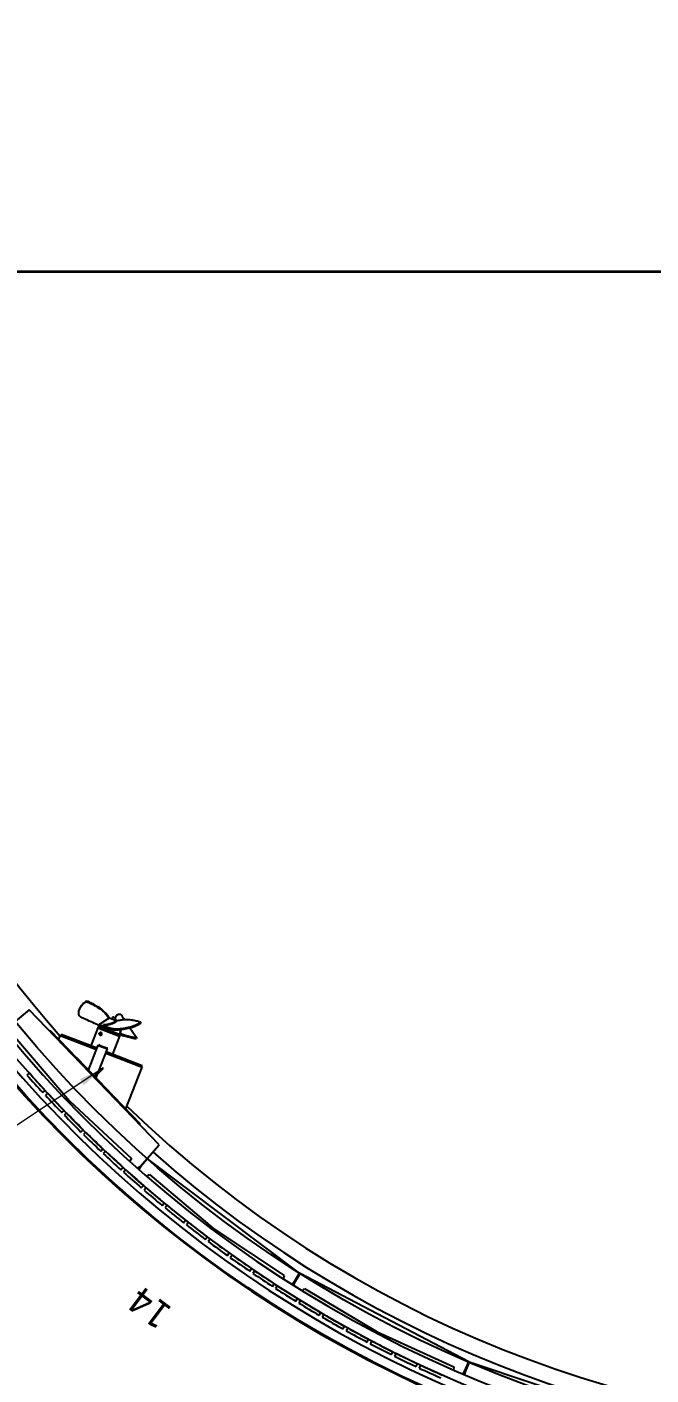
# Model space of a CAD drawing. Header units: millimetres. Extents: x -360063 to 84100, y -179792 to 59400.
# Drawn here: x 39446 to 46299, y 8131 to 22949 of the extents above; entities that cross this region are included whole.
import ezdxf

# ---------------------------------------------------------------- set-up
doc = ezdxf.new("R2010")
doc.units = ezdxf.units.MM
doc.header["$LTSCALE"] = 100
doc.layers.add('4003-AREA-05_F-Foundation', color=7, linetype='Continuous', lineweight=25, true_color=0xadadad)
for name, color, linetype, lineweight in [('4003-AREA-05_T-Tank', 7, 'Continuous', 25), ('Sketch Geometry', 7, 'Continuous', 18), ('Symbol', 7, 'Continuous', 18), ('Visible', 7, 'Continuous', 25)]:
    doc.layers.add(name, color=color, linetype=linetype, lineweight=lineweight)
doc.styles.add('Text Style175', font='tahoma.ttf')
doc.styles.add('Title', font='arial.ttf')
doc.dimstyles.new('Default - Method 2a$7', dxfattribs={"dimscale": 100, "dimtxt": 3, "dimasz": 2.5, "dimexe": 3, "dimexo": 0.5, "dimgap": 0.7, "dimtad": 0, "dimtoh": 1, "dimdec": 1, "dimrnd": 1e-08, "dimtxsty": 'Title', "dimcen": 0.09, "dimdle": 10, "dimclrd": 256, "dimclre": 256, "dimclrt": 7, "dimazin": 2, "dimtfac": 0.833333, "dimtdec": 1, "dimtmove": 0, "dimatfit": 3, "dimfxl": 1, "dimtolj": 1, "dimlwd": -1, "dimlwe": -1, "dimarcsym": 0})

msp = doc.modelspace()

# ---------------------------------------------------------------- linework, layer by layer
at = {"layer": '4003-AREA-05_F-Foundation'}
msp.add_circle((49408.48, 20262.41), 13475, dxfattribs=at)
at = {"layer": '4003-AREA-05_T-Tank'}
msp.add_circle((49408.48, 20262.41), 13032, dxfattribs=at)
at = {"layer": 'Sketch Geometry', "color": 1, "lineweight": 35, "true_color": 0xff0000}
msp.add_line((17485.37, 20262.41), (49408.48, 20262.41), dxfattribs=at)
at = {"layer": 'Sketch Geometry'}
for radius in [13475, 13032]:
    msp.add_circle((49408.48, 20262.41), radius, dxfattribs=at)
at = {"layer": 'Visible'}
for p, q in [((39470.69, 12145.66), (39315.29, 12018.73)), ((40897.08, 10660.46), (39470.69, 12145.66)), ((40018.84, 12140.28), (40020.76, 12146.86)), ((40328.35, 12042.13), (40235.12, 11979.61)), ((40342.8, 12051.82), (40342.8, 12051.82)), ((40343.33, 12051.99), (40343.34, 12051.99)), ((40346.69, 12053), (40347.56, 12055.97)), ((40346.69, 12053), (40348.88, 12052.01)), ((40347.56, 12055.97), (40348.66, 12059.74)), ((40351.25, 12054.31), (40347.56, 12055.97)), ((40352.84, 12055.98), (40432.74, 12025.06)), ((40379.16, 12047.61), (40377.47, 12046.45)), ((40383.86, 12059.74), (40379.16, 12047.61)), ((40379.16, 12047.61), (40414.23, 12034.04)), ((40396.79, 12065.46), (40413.21, 12059.1)), ((40418.92, 12046.17), (40414.23, 12034.04)), ((40414.23, 12034.04), (40414.69, 12032.04)), ((40421.34, 12014.74), (40421.34, 12014.74)), ((40422.95, 12015.93), (40422.95, 12015.93)), ((40431.51, 12023.65), (40426.83, 12025.06)), ((40433.43, 12087.45), (40439.52, 12092.46)), ((40694.85, 12001.54), (40694.26, 12009.15)), ((39692.08, 11915.14), (39699.29, 11922.06)), ((39701.71, 11919.55), (39699.29, 11922.06)), ((39701.71, 11919.55), (39994.34, 11614.85)), ((39795.62, 11821.77), (39811.51, 11862.84)), ((39811.51, 11862.84), (40210.66, 11708.36)), ((39821.59, 11875.02), (39816.17, 11861.04)), ((40216.08, 11722.35), (39821.59, 11875.02)), ((40222.18, 11947.31), (40145.67, 11749.6)), ((40222.18, 11947.31), (40462.79, 11854.19)), ((40223.61, 11951), (40222.36, 11947.78)), ((40242.12, 11959.44), (40224.03, 11951.44)), ((40233.24, 11977.27), (40228.68, 11965.49)), ((40228.68, 11965.49), (40470.22, 11872.01)), ((40229.14, 11964.46), (40228.68, 11965.49)), ((40469.19, 11871.56), (40229.14, 11964.46)), ((40241.76, 11962.99), (40241.16, 11970.75)), ((40245.49, 11874.5), (40247.63, 11873.67)), ((40246.57, 11872.68), (40247.9, 11872.17)), ((40250.37, 11866.7), (40247.71, 11867.73)), ((40247.9, 11873.67), (40255.41, 11876.63)), ((40250.63, 11892.87), (40252.77, 11892.04)), ((40258.03, 11886.18), (40252.91, 11891.95)), ((40254.37, 11892.82), (40255.7, 11892.31)), ((40255.72, 11877), (40258.11, 11885.72)), ((40261.2, 11894.68), (40258.54, 11895.71)), ((40462.79, 11854.19), (40386.27, 11656.48)), ((40456.21, 11876.58), (40464.2, 11858.49)), ((40464.22, 11857.88), (40462.97, 11854.66)), ((40468.38, 11889.34), (40469.24, 11889)), ((40469.19, 11871.56), (40470.22, 11872.01)), ((40471.3, 11874.8), (40470.22, 11872.01)), ((39310.81, 11847.26), (39913.42, 11143.3)), ((40122.73, 11481.16), (40228.71, 11754.99)), ((40239.9, 11750.66), (40228.71, 11754.99)), ((40230.45, 11463.03), (40328.5, 11716.38)), ((40231.51, 11753.91), (40233.67, 11759.51)), ((40242.07, 11756.26), (40233.67, 11759.51)), ((40239.9, 11750.66), (40317.3, 11720.71)), ((40242.07, 11756.26), (40319.47, 11726.3)), ((40328.5, 11716.38), (40317.3, 11720.71)), ((40327.86, 11723.05), (40319.47, 11726.3)), ((40325.7, 11717.46), (40327.86, 11723.05)), ((40649.71, 11835.95), (40643.62, 11830.94)), ((39998.85, 11610.16), (39994.34, 11614.85)), ((39998.85, 11610.16), (40390.27, 11202.6)), ((40310.45, 11669.75), (40709.6, 11515.27)), ((40710.35, 11531.06), (40315.86, 11683.73)), ((39472.15, 11451.75), (39445.93, 11428.56)), ((40187.08, 11421.38), (40183.48, 11417.92)), ((40187.08, 11421.38), (40190.69, 11424.84)), ((40190.4, 11410.7), (40194.01, 11414.17)), ((40190.69, 11424.84), (40256.79, 11488.33)), ((40197.62, 11417.63), (40190.69, 11424.84)), ((40197.62, 11417.63), (40194.01, 11414.17)), ((40263.72, 11481.11), (40197.62, 11417.63)), ((40204.51, 11396.01), (40221.91, 11440.96)), ((40277.24, 11507.97), (40256.79, 11488.33)), ((40263.72, 11481.11), (40284.17, 11500.75)), ((40277.24, 11507.97), (40284.17, 11500.75)), ((40531.63, 11055.41), (40709.6, 11515.27)), ((40710.35, 11531.06), (40704.94, 11517.07)), ((39620.95, 11235.03), (39646.65, 11258.8)), ((39673.81, 11229.44), (39648.12, 11205.67)), ((39913.42, 11143.3), (40592.48, 10512.76)), ((40394.78, 11197.9), (40390.27, 11202.6)), ((40394.78, 11197.9), (40687.41, 10893.21)), ((39827.47, 11016.15), (39852.62, 11040.49)), ((39880.44, 11011.75), (39855.29, 10987.41)), ((40038.87, 10801.98), (40063.47, 10826.89)), ((40689.83, 10890.69), (40682.62, 10883.76)), ((40689.83, 10890.69), (40687.41, 10893.21)), ((40091.93, 10798.78), (40067.34, 10773.88)), ((40255.07, 10592.65), (40279.09, 10618.11)), ((40308.18, 10590.65), (40284.16, 10565.2)), ((40763.99, 10510.31), (40897.08, 10660.46)), ((40475.94, 10388.26), (40499.38, 10414.25)), ((40529.08, 10387.46), (40505.64, 10361.47)), ((40592.48, 10512.76), (40575.71, 10480.05)), ((40660.26, 10404.36), (40687.48, 10423.95)), ((40691.97, 10419.97), (40675.8, 10390.6)), ((40687.48, 10423.95), (40763.99, 10510.31)), ((40768.48, 10506.33), (40691.97, 10419.97)), ((42440.4, 9249.84), (40768.48, 10506.33)), ((40761.12, 10315.78), (40791.57, 10336.36)), ((40791.57, 10336.36), (41499.3, 9738.19)), ((40701.37, 10188.91), (40724.22, 10215.42)), ((40754.52, 10189.31), (40731.67, 10162.8)), ((40931.25, 9994.71), (40953.49, 10021.73)), ((40984.38, 9996.31), (40962.13, 9969.29)), ((41165.46, 9805.75), (41187.08, 9833.27)), ((41218.54, 9808.55), (41196.91, 9781.03)), ((41403.88, 9622.13), (41424.88, 9650.13)), ((41499.3, 9738.19), (42270.72, 9224.75)), ((41456.88, 9626.13), (41435.88, 9598.13)), ((41646.39, 9443.95), (41666.75, 9472.42)), ((41699.28, 9449.15), (41678.92, 9420.68)), ((41892.86, 9271.29), (41912.57, 9300.21)), ((41945.63, 9277.69), (41925.91, 9248.76)), ((42270.72, 9224.75), (42259.42, 9189.77)), ((42378.73, 9152.33), (42440.4, 9249.84)), ((42445.47, 9246.63), (42383.81, 9149.12)), ((44297.31, 8274.64), (42445.47, 9246.63)), ((42143.17, 9104.25), (42162.23, 9133.61)), ((42195.78, 9111.84), (42176.73, 9082.48)), ((42355.02, 9128.63), (42378.73, 9152.33)), ((42383.81, 9149.12), (42372.56, 9117.54)), ((42468.78, 9057.37), (42495.53, 9082.57)), ((42495.53, 9082.57), (43290.06, 8605.68)), ((42397.2, 8942.91), (42415.58, 8972.69)), ((42449.62, 8951.68), (42431.24, 8921.9)), ((42654.8, 8787.35), (42672.51, 8817.54)), ((42707.01, 8797.3), (42689.31, 8767.11)), ((42915.86, 8637.65), (42932.88, 8668.23)), ((42967.83, 8648.78), (42950.81, 8618.2)), ((43290.06, 8605.68), (44133.85, 8222.65)), ((43180.23, 8493.89), (43196.56, 8524.85)), ((43231.94, 8506.19), (43215.61, 8475.23)), ((43447.78, 8356.14), (43463.4, 8387.46)), ((43499.2, 8369.61), (43483.58, 8338.29)), ((43718.38, 8224.47), (43733.29, 8256.14)), ((43769.48, 8239.1), (43754.57, 8207.43)), ((44133.85, 8222.65), (44128.31, 8186.31)), ((44232.48, 8141.3), (44252.08, 8168.5)), ((44257.6, 8166.14), (44251.57, 8133.16)), ((44252.08, 8168.5), (44297.31, 8274.64)), ((44302.83, 8272.28), (44257.6, 8166.14)), ((46286.61, 7609.95), (44302.83, 8272.28))]:
    msp.add_line(p, q, dxfattribs=at)
for centre, radius, start, end in [((49408.48, 20262.41), 13485, 5.18567, 142.383326), ((49408.48, 20262.41), 13280, 199.616559, 192.471131), ((49408.48, 20262.41), 13371, 4.920734, 142.675841), ((49408.48, 20262.41), 13180, 199.64567, 192.458408), ((49408.48, 20262.41), 12760, 92.147566, 221.208477), ((49408.48, 20262.41), 13485, 198.682743, 4.028101), ((49408.48, 20262.41), 13371, 197.858958, 4.19894), ((40351.03, 12051.32), 5, 68.842966, 121.457836), ((40393.18, 12056.13), 10, 68.842966, 158.842966), ((40409.6, 12049.78), 10, 338.842966, 68.842966), ((40222.83, 11947.6), 0.5, 158.842966, 248.842966), ((40224.35, 11950.71), 0.8, 113.842966, 158.842966), ((40237.9, 11975.46), 5, 123.842966, 158.842966), ((40462.5, 11854.84), 0.5, 248.842966, 338.842966), ((40463.47, 11858.17), 0.8, 338.842966, 23.842966), ((49408.48, 20262.41), 13315, 221.56359, 222.68643), ((49408.48, 20262.41), 13280, 221.563817, 222.686203), ((49408.48, 20262.41), 13315, 222.858554, 223.981394), ((49408.48, 20262.41), 13280, 222.858781, 223.981167), ((49408.48, 20262.41), 13315, 224.153518, 225.276358), ((49408.48, 20262.41), 13280, 224.153745, 225.276131), ((49408.48, 20262.41), 12760, 225.990525, 313.522551), ((49408.48, 20262.41), 13315, 225.448482, 226.571322), ((49408.48, 20262.41), 13280, 225.448709, 226.571095), ((49408.48, 20262.41), 13315, 226.743446, 227.866286), ((49408.48, 20262.41), 13280, 226.743673, 227.866059), ((49408.48, 20262.41), 12935, 228.445479, 311.554526), ((49408.48, 20262.41), 13280, 228.038637, 229.161023), ((49408.48, 20262.41), 13315, 228.03841, 229.16125), ((49408.48, 20262.41), 13315, 229.333374, 230.456214), ((49408.48, 20262.41), 13280, 229.333601, 230.455987), ((49408.48, 20262.41), 13315, 230.628338, 231.751178), ((49408.48, 20262.41), 13280, 230.628565, 231.750951), ((49408.48, 20262.41), 13315, 231.923302, 233.046142), ((49408.48, 20262.41), 13280, 231.923529, 233.045915), ((49408.48, 20262.41), 13315, 233.218266, 234.341106), ((49408.48, 20262.41), 13280, 233.218493, 234.340879), ((49408.48, 20262.41), 13315, 234.51323, 235.63607), ((49408.48, 20262.41), 13280, 234.513457, 235.635843), ((49408.48, 20262.41), 13315, 235.808194, 236.931034), ((49408.48, 20262.41), 13280, 235.808421, 236.930807), ((49408.48, 20262.41), 13315, 237.103158, 238.225998), ((49408.48, 20262.41), 13280, 237.103385, 238.225771), ((49408.48, 20262.41), 13315, 238.398122, 239.520962), ((49408.48, 20262.41), 13280, 238.398349, 239.520735), ((49408.48, 20262.41), 13315, 239.693086, 240.815926), ((49408.48, 20262.41), 13280, 239.693313, 240.815699), ((49408.48, 20262.41), 13315, 240.98805, 242.11089), ((49408.48, 20262.41), 13280, 240.988277, 242.110663), ((49408.48, 20262.41), 13315, 242.283014, 243.405854), ((49408.48, 20262.41), 13280, 242.283241, 243.405627), ((49408.48, 20262.41), 13315, 243.577978, 244.700818), ((49408.48, 20262.41), 13280, 243.578205, 244.700591), ((49408.48, 20262.41), 13315, 244.872942, 245.995782), ((49408.48, 20262.41), 13280, 244.873169, 245.995555)]:
    msp.add_arc(centre, radius, start, end, dxfattribs=at)
msp.add_ellipse((40247.01, 11884.09), major_axis=(2.82, 7.29), ratio=0.82119894, dxfattribs=at)
for centre, major_axis, ratio, start_param, end_param in [((40247.81, 11874.14), (-0.18, -0.466), 0.82119894, 0, 0.64701092), ((40251.8, 11882.24), (3.9, 10.07), 0.82119894, 3.14159265, 6.28318531), ((40255.79, 11880.69), (-5.41, -13.99), 0.82119894, 0, 3.14159265), ((40252.59, 11891.58), (0.18, 0.466), 0.82119894, 5.88299867, 6.28318531), ((40255.32, 11877.09), (-0.18, -0.466), 0.82119894, 0.64701092, 1.69420847), ((40257.71, 11885.81), (-0.18, -0.466), 0.82119894, 1.69420847, 2.74140602), ((40428.85, 12009.84), (-33.97, 126.48), 0.24577686, 3.38629445, 3.79476332)]:
    msp.add_ellipse(centre, major_axis=major_axis, ratio=ratio, start_param=start_param, end_param=end_param, dxfattribs=at)
for points, knots in [([(40017.69, 12085.97), (40014.73, 12098.37), (40013.87, 12110.53), (40016.64, 12134.72), (40020.18, 12146.64), (40031.6, 12170.48), (40039.47, 12182.28), (40059.4, 12205.52), (40071.4, 12216.85), (40085.27, 12227.69)], [-30.5082712, -30.5082712, -30.5082712, -30.5082712, -22.80332514, -22.80332514, -15.24216185, -15.24216185, -7.63517642, -7.63517642, -0.00000263, -0.00000263, -0.00000263, -0.00000263]), ([(40087.21, 12234.32), (40073.3, 12223.44), (40061.27, 12212.06), (40041.3, 12188.75), (40033.43, 12176.91), (40024.84, 12158.92), (40022.53, 12152.9), (40020.76, 12146.87)], [-30.48685787, -30.48685787, -30.48685787, -30.48685787, -22.83729102, -22.83729102, -15.21743297, -15.21743297, -11.39748094, -11.39748094, -11.39748094, -11.39748094]), ([(40085.27, 12227.69), (40086.87, 12228.95), (40088.89, 12229.96), (40093.63, 12231.43), (40096.35, 12231.85), (40102, 12231.98), (40104.89, 12231.73), (40109.29, 12230.84), (40110.81, 12230.45), (40113.71, 12229.51), (40115.08, 12228.97), (40116.4, 12228.38)], [-3.59392718, -3.59392718, -3.59392718, -3.59392718, -2.71101807, -2.71101807, -1.79629899, -1.79629899, -0.91807633, -0.91807633, -0.44746933, -0.44746933, -0.000001, -0.000001, -0.000001, -0.000001]), ([(40118.34, 12235.01), (40117.02, 12235.61), (40115.65, 12236.14), (40112.75, 12237.08), (40111.23, 12237.48), (40106.83, 12238.36), (40103.94, 12238.62), (40098.28, 12238.48), (40095.57, 12238.06), (40090.82, 12236.59), (40088.81, 12235.57), (40087.21, 12234.32)], [-3.59479306, -3.59479306, -3.59479306, -3.59479306, -3.14703074, -3.14703074, -2.6765073, -2.6765073, -1.79785681, -1.79785681, -0.88337023, -0.88337023, -0.000001, -0.000001, -0.000001, -0.000001]), ([(40116.4, 12228.38), (40134.15, 12220.33), (40151.51, 12211.87), (40185.23, 12194.22), (40201.56, 12185.07), (40227.59, 12169.08), (40237.72, 12162.47), (40261.45, 12145.55), (40274.6, 12134.91), (40298.43, 12112.68), (40308.92, 12101.56), (40328.82, 12077.9), (40338.04, 12065.59), (40346.69, 12053)], [-31.51455298, -31.51455298, -31.51455298, -31.51455298, -25.58294827, -25.58294827, -19.67714867, -19.67714867, -15.77084517, -15.77084517, -10.16491738, -10.16491738, -5.08647311, -5.08647311, -0.00005758, -0.00005758, -0.00005758, -0.00005758]), ([(40348.66, 12059.74), (40340.22, 12072.02), (40331.24, 12084), (40311.86, 12107.09), (40301.65, 12117.98), (40277.34, 12140.88), (40263.29, 12152.27), (40238.5, 12169.86), (40228.32, 12176.48), (40202.41, 12192.33), (40186.28, 12201.34), (40152.99, 12218.73), (40135.86, 12227.07), (40118.34, 12235.01)], [-31.94608672, -31.94608672, -31.94608672, -31.94608672, -26.92289126, -26.92289126, -21.900783, -21.900783, -15.82462728, -15.82462728, -11.85139233, -11.85139233, -5.93871887, -5.93871887, -0.000001, -0.000001, -0.000001, -0.000001]), ([(40041.83, 12063.17), (40038.69, 12064.76), (40035.77, 12066.45), (40030.19, 12070.16), (40027.62, 12072.18), (40023.36, 12076.2), (40021.64, 12078.19), (40019.03, 12082.14), (40018.14, 12084.09), (40017.69, 12085.97)], [-4.68292202, -4.68292202, -4.68292202, -4.68292202, -3.56316532, -3.56316532, -2.34064662, -2.34064662, -1.17146956, -1.17146956, -0.00000434, -0.00000434, -0.00000434, -0.00000434]), ([(40232.02, 11974.12), (40229.47, 11975.34), (40226.91, 11976.56), (40212.02, 11983.67), (40199.65, 11989.52), (40161.85, 12007.17), (40136.74, 12018.57), (40099.54, 12035.54), (40087.72, 12040.97), (40064.48, 12051.96), (40053.03, 12057.53), (40041.83, 12063.17)], [-21.53805815, -21.53805815, -21.53805815, -21.53805815, -20.66663561, -20.66663561, -16.47564629, -16.47564629, -7.98769027, -7.98769027, -3.9983747, -3.9983747, -0.00000138, -0.00000138, -0.00000138, -0.00000138]), ([(40284.48, 11985.69), (40284.9, 11985.56), (40285.33, 11985.45), (40286.3, 11985.2), (40286.84, 11985.09), (40288.44, 11984.77), (40289.53, 11984.61), (40295.5, 11983.92), (40301.08, 11984.01), (40313.35, 11984.96), (40320.24, 11985.95), (40338.55, 11989.25), (40351.09, 11992.26), (40376.88, 11999.87), (40389.56, 12004.4), (40411.64, 12014.36), (40420.59, 12019.64), (40426.83, 12025.06)], [0.00000671, 0.00000671, 0.00000671, 0.00000671, 0.1923669, 0.1923669, 0.41884388, 0.41884388, 0.84080297, 0.84080297, 2.63359314, 2.63359314, 4.67870719, 4.67870719, 8.1972577, 8.1972577, 11.94213422, 11.94213422, 15.73758315, 15.73758315, 15.73758315, 15.73758315]), ([(40346.69, 12053), (40342.34, 12051.76), (40338.2, 12050.33), (40334.3, 12048.71), (40325.72, 12045.16), (40318.42, 12040.75), (40312.6, 12035.52), (40309.53, 12032.76), (40306.87, 12029.76), (40304.67, 12026.57), (40304.54, 12026.38), (40304.41, 12026.18), (40304.28, 12025.99)], [-24.49351115, -24.49351115, -24.49351115, -24.49351115, -22.85790691, -22.85790691, -22.85790691, -19.25303821, -19.25303821, -19.25303821, -17.3527194, -17.3527194, -17.3527194, -17.23713417, -17.23713417, -17.23713417, -17.23713417]), ([(40312.29, 11977.33), (40314.64, 11977.7), (40316.99, 11978.09), (40319.35, 11978.51), (40325.52, 11979.59), (40331.69, 11980.82), (40337.79, 11982.19), (40345.83, 11984), (40353.75, 11986.04), (40361.43, 11988.29), (40367.38, 11990.04), (40373.19, 11991.91), (40378.73, 11993.88), (40383.77, 11995.66), (40388.6, 11997.53), (40393.18, 11999.48), (40395.88, 12000.63), (40398.5, 12001.8), (40401.03, 12003), (40405.87, 12005.3), (40410.36, 12007.7), (40414.42, 12010.16), (40418.77, 12012.8), (40422.63, 12015.53), (40425.95, 12018.34), (40426.88, 12019.11), (40427.76, 12019.9), (40428.59, 12020.69), (40429.63, 12021.67), (40430.6, 12022.66), (40431.51, 12023.65)], [-26.93606754, -26.93606754, -26.93606754, -26.93606754, -26.21646067, -26.21646067, -26.21646067, -24.33407326, -24.33407326, -24.33407326, -21.85022984, -21.85022984, -21.85022984, -19.92329459, -19.92329459, -19.92329459, -18.17348747, -18.17348747, -18.17348747, -17.1408446, -17.1408446, -17.1408446, -15.16456658, -15.16456658, -15.16456658, -13.04982874, -13.04982874, -13.04982874, -12.46429566, -12.46429566, -12.46429566, -11.7404752, -11.7404752, -11.7404752, -11.7404752]), ([(40433.44, 12087.45), (40432.43, 12086.62), (40431.44, 12085.71), (40427.21, 12081.4), (40424, 12077.09), (40418.27, 12067.86), (40415.92, 12063.66), (40413.52, 12058.97)], [-17.48024411, -17.48024411, -17.48024411, -17.48024411, -15.77142385, -15.77142385, -10.16412522, -10.16412522, -6.36978098, -6.36978098, -6.36978098, -6.36978098]), ([(40416.31, 12057.19), (40416.53, 12057.67), (40416.76, 12058.14), (40420.14, 12065.19), (40423.22, 12070.93), (40429.88, 12081.85), (40433.31, 12086.48), (40439.06, 12092.24), (40441.36, 12094.03), (40447.45, 12097.49), (40451.45, 12098.71), (40460.53, 12099.7), (40465.59, 12099.45), (40471.15, 12098.47)], [-27.28319669, -27.28319669, -27.28319669, -27.28319669, -26.92289081, -26.92289081, -21.90078236, -21.90078236, -15.82462728, -15.82462728, -11.8513931, -11.8513931, -5.93871925, -5.93871925, -0.000001, -0.000001, -0.000001, -0.000001]), ([(40431.51, 12023.65), (40431.97, 12024.16), (40432.41, 12024.66), (40433.26, 12025.68), (40433.66, 12026.18), (40434.05, 12026.69)], [0.000024416, 0.000024416, 0.000024416, 0.000024416, 0.36606005, 0.36606005, 0.731651582, 0.731651582, 0.731651582, 0.731651582]), ([(40434.05, 12026.69), (40448.62, 12030.06), (40463.03, 12033), (40491.85, 12037.44), (40505.99, 12038.9), (40537.26, 12040.29), (40553.89, 12039.81), (40581, 12037.31), (40591.59, 12035.89), (40617.28, 12031.76), (40632.21, 12028.76), (40660.97, 12022.13), (40674.77, 12018.5), (40687.9, 12014.58)], [-31.94608666, -31.94608666, -31.94608666, -31.94608666, -26.9228906, -26.9228906, -21.90078205, -21.90078205, -15.82462728, -15.82462728, -11.85139345, -11.85139345, -5.93871943, -5.93871943, -0.000001, -0.000001, -0.000001, -0.000001]), ([(40471.15, 12098.47), (40471.57, 12098.39), (40472.05, 12098.21), (40473.17, 12097.59), (40473.8, 12097.16), (40475.78, 12095.57), (40477.24, 12094.15), (40480.45, 12090.58), (40482.17, 12088.44), (40485.59, 12083.81), (40487.25, 12081.37), (40488.82, 12078.89)], [-3.59479306, -3.59479306, -3.59479306, -3.59479306, -3.14703074, -3.14703074, -2.6765073, -2.6765073, -1.79785682, -1.79785682, -0.88337023, -0.88337023, -0.000001, -0.000001, -0.000001, -0.000001]), ([(40687.9, 12014.58), (40688.89, 12014.29), (40689.78, 12013.94), (40691.38, 12013.14), (40692.07, 12012.68), (40693.67, 12011.25), (40694.22, 12010.17), (40694.32, 12007.81), (40693.82, 12006.53), (40691.82, 12004), (40690.36, 12002.77), (40688.5, 12001.61)], [-3.59479306, -3.59479306, -3.59479306, -3.59479306, -3.14703074, -3.14703074, -2.6765073, -2.6765073, -1.79785682, -1.79785682, -0.88337023, -0.88337023, -0.000001, -0.000001, -0.000001, -0.000001]), ([(40239.84, 11881.52), (40239.82, 11881.71), (40239.81, 11881.92), (40239.83, 11883.17), (40240.12, 11884.47), (40240.71, 11886.61), (40241.12, 11887.86), (40241.69, 11888.84), (40241.76, 11888.94), (40241.84, 11889.05)], [-1.463683776, -1.463683776, -1.463683776, -1.463683776, -1.404500637, -1.404500637, -1.071584926, -1.071584926, -0.738669215, -0.738669215, -0.698775572, -0.698775572, -0.698775572, -0.698775572]), ([(40239.84, 11881.52), (40239.85, 11881.43), (40239.86, 11881.35), (40239.89, 11881.18), (40239.9, 11881.09), (40239.93, 11880.92), (40239.94, 11880.84), (40239.98, 11880.67), (40239.99, 11880.58), (40240.03, 11880.41), (40240.05, 11880.33), (40240.07, 11880.25)], [2.139717605, 2.139717605, 2.139717605, 2.139717605, 2.168493494, 2.168493494, 2.197269383, 2.197269383, 2.226045272, 2.226045272, 2.254821161, 2.254821161, 2.28359705, 2.28359705, 2.28359705, 2.28359705]), ([(40245.21, 11874.65), (40245.1, 11874.72), (40244.98, 11874.81), (40244.63, 11875.08), (40244.35, 11875.32), (40243.3, 11876.26), (40242.49, 11877.13), (40241.24, 11878.54), (40240.55, 11879.36), (40240.16, 11880.03), (40240.1, 11880.15), (40240.07, 11880.25)], [-1.539284045, -1.539284045, -1.539284045, -1.539284045, -1.497651294, -1.497651294, -1.404500637, -1.404500637, -1.071584926, -1.071584926, -0.738669215, -0.738669215, -0.664439972, -0.664439972, -0.664439972, -0.664439972]), ([(40240.28, 11879.83), (40240.28, 11878.74), (40240.39, 11877.66), (40240.93, 11875.14), (40241.47, 11873.75), (40242.92, 11871.29), (40243.83, 11870.22), (40245.75, 11868.68), (40246.7, 11868.13), (40247.71, 11867.73)], [8.29989925, 8.29989925, 8.29989925, 8.29989925, 8.5267801, 8.5267801, 8.85008092, 8.85008092, 9.16873532, 9.16873532, 9.42477796, 9.42477796, 9.42477796, 9.42477796]), ([(40241.25, 11970.73), (40241.09, 11970.75), (40241.14, 11970.77), (40241.69, 11970.83), (40242.24, 11970.88), (40243.77, 11971), (40244.7, 11971.06), (40246.85, 11971.22), (40248.04, 11971.31), (40250.54, 11971.5), (40251.8, 11971.59), (40253.74, 11971.72), (40254.42, 11971.77), (40255.7, 11971.85), (40256.28, 11971.88), (40256.83, 11971.91)], [-2.3699252, -2.3699252, -2.3699252, -2.3699252, -1.999512, -1.999512, -1.57648564, -1.57648564, -1.18485326, -1.18485326, -0.79847991, -0.79847991, -0.41953066, -0.41953066, -0.20424463, -0.20424463, -0.00011628, -0.00011628, -0.00011628, -0.00011628]), ([(40388.8, 11936.26), (40378.75, 11938.82), (40369.1, 11941.41), (40350.7, 11946.51), (40341.93, 11949.03), (40316.22, 11956.37), (40301.25, 11960.45), (40282.28, 11964.82), (40276.68, 11965.96), (40264.02, 11968.18), (40257.76, 11968.9), (40250.2, 11969.83), (40247.99, 11970.11), (40244.16, 11970.49), (40242.56, 11970.61), (40241.25, 11970.73)], [-32.99235711, -32.99235711, -32.99235711, -32.99235711, -28.9563002, -28.9563002, -24.93034111, -24.93034111, -16.4388279, -16.4388279, -12.31751173, -12.31751173, -6.13067078, -6.13067078, -3.05042287, -3.05042287, -0.00029385, -0.00029385, -0.00029385, -0.00029385]), ([(40246.57, 11872.68), (40245.69, 11873.02), (40244.87, 11873.53), (40243.45, 11874.84), (40242.84, 11875.65), (40242.16, 11876.98), (40241.96, 11877.43), (40241.81, 11877.9)], [3.141592654, 3.141592654, 3.141592654, 3.141592654, 3.45475737, 3.45475737, 3.770247465, 3.770247465, 3.920543252, 3.920543252, 3.920543252, 3.920543252]), ([(40242.88, 11890.3), (40242.81, 11890.22), (40242.73, 11890.14), (40242.59, 11889.98), (40242.51, 11889.9), (40242.37, 11889.73), (40242.3, 11889.65), (40242.16, 11889.48), (40242.1, 11889.4), (40241.96, 11889.22), (40241.9, 11889.14), (40241.84, 11889.05)], [1.086158633, 1.086158633, 1.086158633, 1.086158633, 1.122088892, 1.122088892, 1.158019151, 1.158019151, 1.19394941, 1.19394941, 1.229879668, 1.229879668, 1.265809927, 1.265809927, 1.265809927, 1.265809927]), ([(40241.85, 11962.96), (40243.18, 11962.83), (40244.81, 11962.69), (40248.72, 11962.29), (40250.98, 11962), (40258.67, 11961.07), (40265.03, 11960.37), (40277.91, 11958.17), (40283.61, 11957.03), (40302.7, 11952.66), (40317.58, 11948.58), (40343.15, 11941.25), (40351.81, 11938.76), (40369.97, 11933.73), (40379.49, 11931.18), (40389.39, 11928.67)], [-33.20052708, -33.20052708, -33.20052708, -33.20052708, -30.09565159, -30.09565159, -26.96292533, -26.96292533, -20.66659976, -20.66659976, -16.47566067, -16.47566067, -7.98766399, -7.98766399, -3.99836121, -3.99836121, -0.000001, -0.000001, -0.000001, -0.000001]), ([(40242.89, 11890.3), (40242.96, 11890.37), (40243.05, 11890.44), (40243.72, 11890.93), (40244.76, 11891.39), (40246.6, 11892.11), (40247.76, 11892.52), (40249.15, 11892.81), (40249.51, 11892.88), (40249.94, 11892.91), (40250.09, 11892.92), (40250.22, 11892.92)], [-1.456343223, -1.456343223, -1.456343223, -1.456343223, -1.404500637, -1.404500637, -1.071584926, -1.071584926, -0.738669215, -0.738669215, -0.645518558, -0.645518558, -0.603885808, -0.603885808, -0.603885808, -0.603885808]), ([(40258.54, 11895.71), (40257.32, 11896.19), (40256, 11896.43), (40253.31, 11896.42), (40251.94, 11896.17), (40249.28, 11895.19), (40247.98, 11894.46), (40245.93, 11892.85), (40245.12, 11892.07), (40244.4, 11891.2)], [6.28318531, 6.28318531, 6.28318531, 6.28318531, 6.59353783, 6.59353783, 6.90706625, 6.90706625, 7.22660961, 7.22660961, 7.46051341, 7.46051341, 7.46051341, 7.46051341]), ([(40245.21, 11874.65), (40245.25, 11874.62), (40245.28, 11874.6), (40245.35, 11874.56), (40245.39, 11874.54), (40245.46, 11874.51), (40245.48, 11874.5), (40245.51, 11874.49), (40245.52, 11874.49), (40245.53, 11874.48), (40245.54, 11874.48), (40245.54, 11874.48), (40245.55, 11874.48), (40245.55, 11874.48), (40245.55, 11874.48), (40245.55, 11874.48), (40245.56, 11874.48), (40245.56, 11874.48), (40245.57, 11874.47), (40245.58, 11874.47), (40245.59, 11874.48), (40245.6, 11874.48), (40245.61, 11874.49), (40245.61, 11874.5), (40245.62, 11874.52), (40245.62, 11874.54), (40245.61, 11874.56)], [0.2583719329, 0.2583719329, 0.2583719329, 0.2583719329, 0.2661575868, 0.2661575868, 0.2740443595, 0.2740443595, 0.2799692119, 0.2799692119, 0.2837101888, 0.2837101888, 0.2850803602, 0.2850803602, 0.2859875625, 0.2859875625, 0.2859875625, 0.28689691, 0.28689691, 0.2881957081, 0.2881957081, 0.2918814966, 0.2918814966, 0.296820714, 0.296820714, 0.3077183766, 0.3077183766, 0.3190281464, 0.3190281464, 0.3190281464, 0.3190281464]), ([(40253.12, 11877.51), (40252.99, 11877.51), (40252.85, 11877.5), (40252.41, 11877.47), (40252.05, 11877.4), (40250.66, 11877.11), (40249.5, 11876.7), (40247.66, 11875.98), (40246.62, 11875.52), (40245.87, 11874.98), (40245.72, 11874.84), (40245.63, 11874.67), (40245.61, 11874.61), (40245.61, 11874.56)], [-1.539284045, -1.539284045, -1.539284045, -1.539284045, -1.497651294, -1.497651294, -1.404500637, -1.404500637, -1.071584926, -1.071584926, -0.738669215, -0.738669215, -0.645518558, -0.645518558, -0.603885808, -0.603885808, -0.603885808, -0.603885808]), ([(40248.17, 11892.59), (40248.49, 11892.73), (40248.81, 11892.85), (40250.11, 11893.25), (40251.11, 11893.38), (40252.87, 11893.27), (40253.64, 11893.11), (40254.37, 11892.82)], [5.599768442, 5.599768442, 5.599768442, 5.599768442, 5.706389969, 5.706389969, 6.025507645, 6.025507645, 6.283185307, 6.283185307, 6.283185307, 6.283185307]), ([(40250.63, 11892.83), (40250.63, 11892.84), (40250.64, 11892.84), (40250.65, 11892.85), (40250.65, 11892.86), (40250.64, 11892.87), (40250.64, 11892.87), (40250.63, 11892.87), (40250.62, 11892.87), (40250.61, 11892.88), (40250.61, 11892.88), (40250.6, 11892.88), (40250.6, 11892.88), (40250.6, 11892.88), (40250.59, 11892.88), (40250.59, 11892.88), (40250.58, 11892.88), (40250.58, 11892.88), (40250.56, 11892.89), (40250.55, 11892.89), (40250.52, 11892.89), (40250.5, 11892.9), (40250.44, 11892.91), (40250.4, 11892.91), (40250.32, 11892.92), (40250.27, 11892.92), (40250.22, 11892.92)], [0.2583719358, 0.2583719358, 0.2583719358, 0.2583719358, 0.2661575899, 0.2661575899, 0.2740443627, 0.2740443627, 0.2799692152, 0.2799692152, 0.2837101921, 0.2837101921, 0.2850803635, 0.2850803635, 0.2859875658, 0.2859875658, 0.2859875658, 0.2868969134, 0.2868969134, 0.2881957114, 0.2881957114, 0.2918814999, 0.2918814999, 0.2968207174, 0.2968207174, 0.3077183801, 0.3077183801, 0.3190281499, 0.3190281499, 0.3190281499, 0.3190281499]), ([(40250.63, 11892.83), (40250.6, 11892.81), (40250.59, 11892.77), (40250.6, 11892.63), (40250.67, 11892.47), (40251.08, 11891.78), (40251.77, 11890.96), (40253.02, 11889.54), (40253.83, 11888.68), (40254.88, 11887.73), (40255.16, 11887.49), (40255.51, 11887.23), (40255.63, 11887.14), (40255.75, 11887.06)], [-1.539284045, -1.539284045, -1.539284045, -1.539284045, -1.497651294, -1.497651294, -1.404500637, -1.404500637, -1.071584926, -1.071584926, -0.738669215, -0.738669215, -0.645518558, -0.645518558, -0.603885808, -0.603885808, -0.603885808, -0.603885808]), ([(40253.12, 11877.51), (40253.17, 11877.51), (40253.21, 11877.51), (40253.28, 11877.52), (40253.32, 11877.52), (40253.39, 11877.54), (40253.41, 11877.55), (40253.44, 11877.56), (40253.45, 11877.57), (40253.46, 11877.58), (40253.46, 11877.58), (40253.47, 11877.59), (40253.47, 11877.59), (40253.47, 11877.59), (40253.48, 11877.6), (40253.48, 11877.6), (40253.48, 11877.6), (40253.48, 11877.61), (40253.49, 11877.62), (40253.5, 11877.63), (40253.5, 11877.66), (40253.5, 11877.67), (40253.5, 11877.72), (40253.49, 11877.75), (40253.47, 11877.81), (40253.46, 11877.84), (40253.44, 11877.88)], [0.2583719374, 0.2583719374, 0.2583719374, 0.2583719374, 0.2661575916, 0.2661575916, 0.2740443646, 0.2740443646, 0.2799692171, 0.2799692171, 0.283710194, 0.283710194, 0.2850803653, 0.2850803653, 0.2859875677, 0.2859875677, 0.2859875677, 0.2868969152, 0.2868969152, 0.2881957133, 0.2881957133, 0.2918815018, 0.2918815018, 0.2968207193, 0.2968207193, 0.307718382, 0.307718382, 0.3190281518, 0.3190281518, 0.3190281518, 0.3190281518]), ([(40255.83, 11886.6), (40255.74, 11886.55), (40255.65, 11886.48), (40255.4, 11886.24), (40255.21, 11885.98), (40254.55, 11884.87), (40254.14, 11883.61), (40253.56, 11881.48), (40253.26, 11880.18), (40253.24, 11878.82), (40253.27, 11878.47), (40253.35, 11878.1), (40253.39, 11877.98), (40253.44, 11877.88)], [-1.539284045, -1.539284045, -1.539284045, -1.539284045, -1.497651294, -1.497651294, -1.404500637, -1.404500637, -1.071584926, -1.071584926, -0.738669215, -0.738669215, -0.645518558, -0.645518558, -0.603885808, -0.603885808, -0.603885808, -0.603885808]), ([(40255.83, 11886.6), (40255.86, 11886.62), (40255.89, 11886.63), (40255.93, 11886.66), (40255.95, 11886.68), (40255.98, 11886.72), (40255.99, 11886.73), (40256, 11886.75), (40256, 11886.76), (40256, 11886.78), (40256, 11886.78), (40256, 11886.79), (40256, 11886.79), (40256, 11886.79), (40256, 11886.8), (40256, 11886.8), (40255.99, 11886.81), (40255.99, 11886.81), (40255.99, 11886.83), (40255.98, 11886.84), (40255.96, 11886.87), (40255.95, 11886.88), (40255.92, 11886.92), (40255.89, 11886.95), (40255.82, 11887.01), (40255.79, 11887.03), (40255.75, 11887.06)], [0.2583719359, 0.2583719359, 0.2583719359, 0.2583719359, 0.26615759, 0.26615759, 0.2740443628, 0.2740443628, 0.2799692153, 0.2799692153, 0.2837101922, 0.2837101922, 0.2850803636, 0.2850803636, 0.2859875659, 0.2859875659, 0.2859875659, 0.2868969134, 0.2868969134, 0.2881957115, 0.2881957115, 0.2918815, 0.2918815, 0.2968207175, 0.2968207175, 0.3077183801, 0.3077183801, 0.3190281499, 0.3190281499, 0.3190281499, 0.3190281499]), ([(40256.83, 11971.91), (40265.01, 11972.35), (40273.89, 11972.94), (40292.63, 11974.67), (40302.39, 11975.78), (40312.29, 11977.33)], [0.00008227, 0.00008227, 0.00008227, 0.00008227, 3.0392081, 3.0392081, 6.08076964, 6.08076964, 6.08076964, 6.08076964]), ([(40284.48, 11985.69), (40289.11, 11984.3), (40293.75, 11982.9), (40303.02, 11980.12), (40307.65, 11978.73), (40312.29, 11977.33)], [0.00001581, 0.00001581, 0.00001581, 0.00001581, 2.12433419, 2.12433419, 4.24824861, 4.24824861, 4.24824861, 4.24824861]), ([(40432.31, 11932.87), (40428.48, 11932.64), (40424.58, 11932.54), (40416.78, 11932.63), (40412.91, 11932.8), (40405.22, 11933.41), (40401.44, 11933.85), (40394.62, 11934.94), (40391.57, 11935.55), (40388.8, 11936.26)], [-4.68293831, -4.68293831, -4.68293831, -4.68293831, -3.51150044, -3.51150044, -2.34201396, -2.34201396, -1.12089839, -1.12089839, -0.00000139, -0.00000139, -0.00000139, -0.00000139]), ([(40389.39, 11928.67), (40392.16, 11927.96), (40395.2, 11927.34), (40402.02, 11926.26), (40405.8, 11925.82), (40413.5, 11925.21), (40417.37, 11925.04), (40425.16, 11924.96), (40429.07, 11925.05), (40432.9, 11925.28)], [-4.68291875, -4.68291875, -4.68291875, -4.68291875, -3.56316175, -3.56316175, -2.34064332, -2.34064332, -1.17146773, -1.17146773, -0.00000127, -0.00000127, -0.00000127, -0.00000127]), ([(40688.5, 12001.61), (40672.36, 11991.6), (40654.58, 11982.44), (40616.04, 11966.32), (40595.45, 11959.41), (40552.06, 11947.96), (40529.51, 11943.45), (40482.09, 11936.62), (40457.42, 11934.37), (40432.31, 11932.87)], [-30.48685805, -30.48685805, -30.48685805, -30.48685805, -22.83729114, -22.83729114, -15.21743303, -15.21743303, -7.68625917, -7.68625917, -0.00000443, -0.00000443, -0.00000443, -0.00000443]), ([(40432.9, 11925.28), (40458.05, 11926.8), (40482.77, 11929.07), (40530.29, 11935.93), (40552.91, 11940.46), (40596.29, 11951.93), (40616.83, 11958.83), (40655.26, 11974.91), (40672.99, 11984.03), (40689.09, 11994.01)], [-30.50850007, -30.50850007, -30.50850007, -30.50850007, -22.80336938, -22.80336938, -15.24211175, -15.24211175, -7.63513297, -7.63513297, -0.0000014, -0.0000014, -0.0000014, -0.0000014]), ([(40462.36, 11916.85), (40462.58, 11916.8), (40462.79, 11916.78), (40463.21, 11916.79), (40463.41, 11916.82), (40463.95, 11916.98), (40464.25, 11917.17), (40465.28, 11918.29), (40465.59, 11919.92), (40465.51, 11923.63), (40465.26, 11925.55), (40464.84, 11927.67)], [0.00000671, 0.00000671, 0.00000671, 0.00000671, 0.22643535, 0.22643535, 0.48179686, 0.48179686, 0.94353926, 0.94353926, 2.40015603, 2.40015603, 3.53898536, 3.53898536, 3.53898536, 3.53898536]), ([(40462.36, 11916.85), (40464.42, 11916.45), (40466.48, 11916.06), (40470.6, 11915.26), (40472.66, 11914.87), (40474.72, 11914.47)], [0.00001581, 0.00001581, 0.00001581, 0.00001581, 2.12433419, 2.12433419, 4.24866578, 4.24866578, 4.24866578, 4.24866578]), ([(40464.64, 11884.04), (40464.47, 11883.86), (40464.35, 11883.65), (40464.23, 11883.12), (40464.24, 11882.81), (40464.43, 11881.85), (40464.76, 11881.13), (40465.83, 11879.55), (40466.55, 11878.71), (40468.28, 11877.04), (40469.27, 11876.22), (40471.48, 11874.65), (40472.68, 11873.92), (40474.9, 11872.77), (40475.92, 11872.33), (40476.86, 11872.01)], [-2.3724186, -2.3724186, -2.3724186, -2.3724186, -2.1694877, -2.1694877, -1.95670153, -1.95670153, -1.57300665, -1.57300665, -1.18633251, -1.18633251, -0.79520971, -0.79520971, -0.37265074, -0.37265074, -0.00003809, -0.00003809, -0.00003809, -0.00003809]), ([(40467.36, 11886.66), (40467.85, 11887.14), (40468.3, 11887.65), (40468.89, 11888.44), (40469.08, 11888.73), (40469.24, 11889)], [0, 0, 0, 0, 0.304678826, 0.304678826, 0.486774101, 0.486774101, 0.486774101, 0.486774101]), ([(40469.34, 11889.15), (40469.33, 11889.14), (40469.32, 11889.13), (40469.31, 11889.12), (40469.31, 11889.1), (40469.3, 11889.09), (40469.29, 11889.08), (40469.28, 11889.05), (40469.26, 11889.03), (40469.24, 11889)], [0, 0, 0, 0, 0.0118110127, 0.0118110127, 0.0118110127, 0.0227033602, 0.0227033602, 0.0227033602, 0.0415214488, 0.0415214488, 0.0415214488, 0.0415214488]), ([(40483.09, 11877.14), (40482.15, 11877.45), (40481.14, 11877.89), (40478.91, 11879.02), (40477.7, 11879.75), (40475.48, 11881.32), (40474.48, 11882.14), (40472.74, 11883.8), (40472.01, 11884.63), (40470.95, 11886.19), (40470.61, 11886.91), (40470.4, 11887.87), (40470.4, 11888.18), (40470.51, 11888.71), (40470.63, 11888.93), (40470.8, 11889.1)], [-2.36992343, -2.36992343, -2.36992343, -2.36992343, -1.99951065, -1.99951065, -1.57648364, -1.57648364, -1.18485127, -1.18485127, -0.7984779, -0.7984779, -0.41952863, -0.41952863, -0.20424369, -0.20424369, -0.00011459, -0.00011459, -0.00011459, -0.00011459]), ([(40470.8, 11889.1), (40473.34, 11891.73), (40474.9, 11895.15), (40476.15, 11903.65), (40475.82, 11908.66), (40474.72, 11914.47)], [0.00008108, 0.00008108, 0.00008108, 0.00008108, 3.0392067, 3.0392067, 6.0807683, 6.0807683, 6.0807683, 6.0807683]), ([(40474.72, 11914.47), (40474.46, 11915.85), (40474.15, 11917.27), (40473.8, 11918.73), (40473.08, 11921.75), (40472.17, 11924.93), (40471.09, 11928.25)], [-26.9360675, -26.9360675, -26.9360675, -26.9360675, -26.21646067, -26.21646067, -26.21646067, -24.73157175, -24.73157175, -24.73157175, -24.73157175]), ([(40476.86, 11872.01), (40484.65, 11869.38), (40492.32, 11866.9), (40507.37, 11862.19), (40514.62, 11859.96), (40535.91, 11853.77), (40549.48, 11850.29), (40570.27, 11845.02), (40578.01, 11843.09), (40599.77, 11837.69), (40611.7, 11834.75), (40625.93, 11831.82), (40629.95, 11831.12), (40637.05, 11830.37), (40640.13, 11830.31), (40642.76, 11830.61)], [-33.20070209, -33.20070209, -33.20070209, -33.20070209, -30.09583065, -30.09583065, -26.96304021, -26.96304021, -20.66662846, -20.66662846, -16.47566402, -16.47566402, -7.98766344, -7.98766344, -3.99836088, -3.99836088, -0.000001, -0.000001, -0.000001, -0.000001]), ([(40648.85, 11835.62), (40646.18, 11835.32), (40643.05, 11835.38), (40635.82, 11836.16), (40631.71, 11836.88), (40617.24, 11839.87), (40605.09, 11842.86), (40583.18, 11848.37), (40575.49, 11850.32), (40554.88, 11855.62), (40541.45, 11859.11), (40520.35, 11865.28), (40513.19, 11867.47), (40498.34, 11872.12), (40490.77, 11874.55), (40483.09, 11877.14)], [-32.99235604, -32.99235604, -32.99235604, -32.99235604, -28.95629945, -28.95629945, -24.9303407, -24.9303407, -16.43882824, -16.43882824, -12.31751213, -12.31751213, -6.13067125, -6.13067125, -3.05042317, -3.05042317, -0.00029545, -0.00029545, -0.00029545, -0.00029545]), ([(40575.76, 11946.51), (40586.74, 11930.55), (40597.46, 11915.27), (40620.34, 11883.12), (40632.24, 11866.71), (40643.05, 11851.3)], [-14.07789391, -14.07789391, -14.07789391, -14.07789391, -7.68625917, -7.68625917, -0.00000444, -0.00000444, -0.00000444, -0.00000444]), ([(40689.09, 11994.01), (40690.95, 11995.16), (40692.41, 11996.39), (40694.41, 11998.92), (40694.91, 12000.2), (40694.86, 12001.45), (40694.85, 12001.49), (40694.85, 12001.54)], [-3.59392699, -3.59392699, -3.59392699, -3.59392699, -2.71101759, -2.71101759, -1.796299, -1.796299, -1.76200004, -1.76200004, -1.76200004, -1.76200004]), ([(40643.05, 11851.3), (40644.7, 11848.96), (40646.1, 11846.81), (40648.32, 11843.02), (40649.14, 11841.38), (40650.17, 11838.61), (40650.36, 11837.52), (40650.03, 11836.09), (40649.58, 11835.7), (40648.85, 11835.62)], [-4.68293831, -4.68293831, -4.68293831, -4.68293831, -3.51150044, -3.51150044, -2.34201396, -2.34201396, -1.12089839, -1.12089839, -0.00000139, -0.00000139, -0.00000139, -0.00000139])]:
    msp.add_open_spline(points, degree=3, knots=knots, dxfattribs=at)
for points in [[(40348.88, 12052.01), (40341.07, 12049.43), (40334.21, 12046.06), (40328.35, 12042.13)], [(40488.82, 12078.89), (40497.25, 12065.56), (40505.69, 12052.31), (40514.12, 12039.21)], [(40241.76, 11962.99), (40241.76, 11962.98), (40241.79, 11962.97), (40241.85, 11962.96)], [(40464.64, 11884.04), (40465.57, 11884.89), (40466.48, 11885.76), (40467.36, 11886.66)], [(40642.76, 11830.61), (40643.11, 11830.65), (40643.4, 11830.76), (40643.62, 11830.94)]]:
    msp.add_open_spline(points, degree=3, dxfattribs=at)
msp.add_rational_spline([(40351.25, 12054.31), (40350.07, 12053.19), (40348.88, 12052.01)], [1, 1.00005418624, 1], degree=2, dxfattribs=at)

# ---------------------------------------------------------------- texts
at = {"layer": 'Symbol', "color": 7, "insert": (41060.86, 8854.77), "char_height": 300, "attachment_point": 7, "rotation": 143.074373, "style": 'Text Style175'}
msp.add_mtext('14', dxfattribs=at)

# ---------------------------------------------------------------- leaders
at = {"layer": 'Symbol', "annotation_type": 0, "has_hookline": 1, "hookline_direction": 1, "text_width": 1771.76}
msp.add_leader([(40256.79, 11488.33), (37733.79, 9814.99), (37483.79, 9814.99)], dimstyle='Default - Method 2a$7', override={"dimgap": 0, "dimtad": 1}, dxfattribs=at)

doc.saveas('drawing.dxf')
